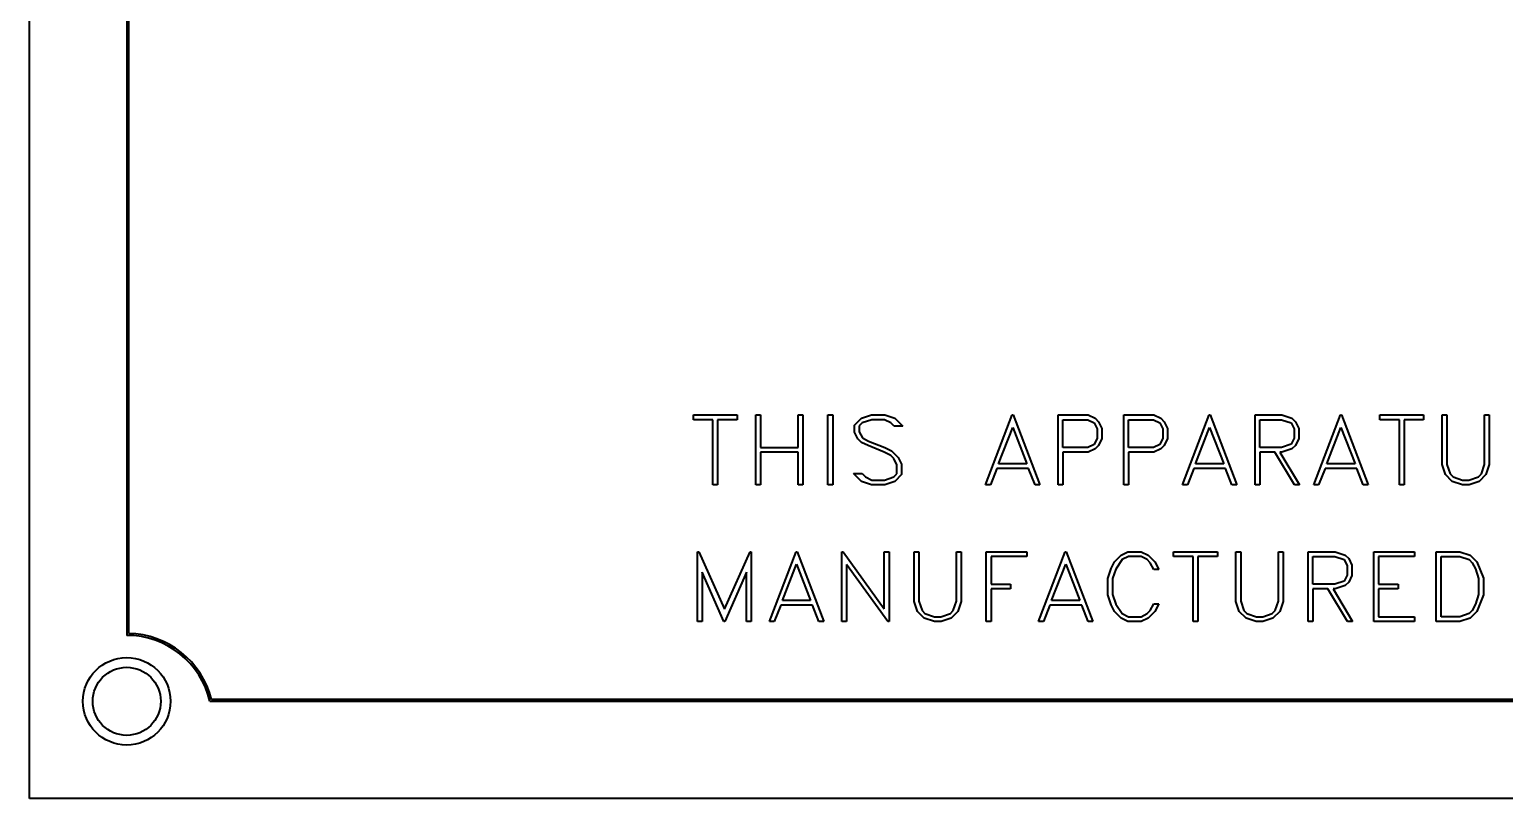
# Model space of a CAD drawing. Header units: millimetres. Extents: x 0 to 5945, y 0 to 4205.
# Drawn here: x 1763.9 to 1839.7, y 1300.4 to 1340 of the extents above; entities that cross this region are included whole.
import ezdxf

# ---------------------------------------------------------------- set-up
doc = ezdxf.new("R2010")
doc.units = ezdxf.units.MM
doc.header["$LTSCALE"] = 5
doc.layers.add('가시적인 것(ISO)', color=3, linetype='Continuous', lineweight=40)

msp = doc.modelspace()

# ---------------------------------------------------------------- linework, layer by layer
at = {"layer": '가시적인 것(ISO)'}
for p, q in [((1763.876, 1300.394), (1763.876, 1420.394)), ((1768.876, 1411.999), (1768.876, 1308.789)), ((1768.976, 1308.888), (1768.976, 1411.901)), ((1798.014, 1320.127), (1800.263, 1320.127)), ((1798.014, 1319.883), (1798.014, 1320.127)), ((1799.017, 1319.883), (1798.014, 1319.883)), ((1799.017, 1316.534), (1799.017, 1319.883)), ((1800.263, 1319.883), (1799.261, 1319.883)), ((1799.261, 1319.883), (1799.261, 1316.534)), ((1800.263, 1320.127), (1800.263, 1319.883)), ((1801.219, 1320.127), (1801.463, 1320.127)), ((1801.219, 1316.534), (1801.219, 1320.127)), ((1801.463, 1320.127), (1801.463, 1318.453)), ((1803.398, 1320.127), (1803.642, 1320.127)), ((1803.398, 1318.453), (1803.398, 1320.127)), ((1803.642, 1320.127), (1803.642, 1316.534)), ((1804.932, 1320.127), (1805.176, 1320.127)), ((1804.932, 1316.534), (1804.932, 1320.127)), ((1805.176, 1320.127), (1805.176, 1316.534)), ((1806.302, 1319.602), (1806.656, 1319.953)), ((1806.693, 1319.719), (1806.543, 1319.569)), ((1806.656, 1319.953), (1807.171, 1320.127)), ((1807.181, 1319.883), (1806.693, 1319.719)), ((1807.171, 1320.127), (1807.853, 1320.127)), ((1807.836, 1319.883), (1807.181, 1319.883)), ((1808.157, 1319.719), (1807.836, 1319.883)), ((1807.853, 1320.127), (1808.367, 1319.953)), ((1808.334, 1319.545), (1808.157, 1319.719)), ((1808.367, 1319.953), (1808.775, 1319.545)), ((1813.036, 1316.534), (1814.409, 1320.127)), ((1814.409, 1320.127), (1814.459, 1320.127)), ((1814.459, 1320.127), (1815.83, 1316.534)), ((1816.765, 1320.127), (1818.319, 1320.127)), ((1816.765, 1316.534), (1816.765, 1320.127)), ((1817.009, 1319.883), (1818.299, 1319.883)), ((1817.009, 1318.453), (1817.009, 1319.883)), ((1818.299, 1319.883), (1818.617, 1319.726)), ((1818.319, 1320.127), (1818.67, 1319.953)), ((1818.617, 1319.726), (1818.774, 1319.408)), ((1818.67, 1319.953), (1818.847, 1319.779)), ((1818.847, 1319.779), (1819.018, 1319.428)), ((1820.141, 1320.127), (1821.695, 1320.127)), ((1820.141, 1316.534), (1820.141, 1320.127)), ((1820.385, 1319.883), (1821.674, 1319.883)), ((1820.385, 1318.453), (1820.385, 1319.883)), ((1821.674, 1319.883), (1821.992, 1319.726)), ((1821.695, 1320.127), (1822.045, 1319.953)), ((1821.992, 1319.726), (1822.149, 1319.408)), ((1822.045, 1319.953), (1822.223, 1319.779)), ((1822.223, 1319.779), (1822.393, 1319.428)), ((1823.162, 1316.534), (1824.535, 1320.127)), ((1824.535, 1320.127), (1824.585, 1320.127)), ((1824.585, 1320.127), (1825.955, 1316.534)), ((1826.891, 1320.127), (1828.275, 1320.127)), ((1826.891, 1316.534), (1826.891, 1320.127)), ((1827.135, 1319.883), (1828.261, 1319.883)), ((1827.135, 1318.453), (1827.135, 1319.883)), ((1828.261, 1319.883), (1828.742, 1319.719)), ((1828.275, 1320.127), (1828.789, 1319.953)), ((1828.742, 1319.719), (1828.9, 1319.408)), ((1828.789, 1319.953), (1828.973, 1319.779)), ((1828.973, 1319.779), (1829.143, 1319.428)), ((1829.912, 1316.534), (1831.286, 1320.127)), ((1831.286, 1320.127), (1831.336, 1320.127)), ((1831.336, 1320.127), (1832.706, 1316.534)), ((1833.311, 1320.127), (1835.56, 1320.127)), ((1833.311, 1319.883), (1833.311, 1320.127)), ((1834.313, 1319.883), (1833.311, 1319.883)), ((1834.313, 1316.534), (1834.313, 1319.883)), ((1835.56, 1319.883), (1834.557, 1319.883)), ((1834.557, 1319.883), (1834.557, 1316.534)), ((1835.56, 1320.127), (1835.56, 1319.883)), ((1836.516, 1320.127), (1836.76, 1320.127)), ((1836.516, 1317.57), (1836.516, 1320.127)), ((1836.76, 1320.127), (1836.76, 1317.584)), ((1838.694, 1320.127), (1838.938, 1320.127)), ((1838.694, 1317.584), (1838.694, 1320.127)), ((1838.938, 1320.127), (1838.938, 1317.57)), ((1806.302, 1319.241), (1806.302, 1319.602)), ((1806.476, 1318.894), (1806.302, 1319.241)), ((1806.543, 1319.569), (1806.543, 1319.258)), ((1806.543, 1319.258), (1806.703, 1318.944)), ((1806.703, 1318.944), (1807.024, 1318.783)), ((1808.775, 1319.545), (1808.334, 1319.545)), ((1813.708, 1317.614), (1814.433, 1319.479)), ((1814.433, 1319.479), (1815.158, 1317.614)), ((1818.774, 1318.927), (1818.617, 1318.61)), ((1818.774, 1319.408), (1818.774, 1318.927)), ((1819.018, 1319.428), (1819.018, 1318.907)), ((1822.149, 1318.927), (1821.992, 1318.61)), ((1822.149, 1319.408), (1822.149, 1318.927)), ((1822.393, 1319.428), (1822.393, 1318.907)), ((1823.833, 1317.614), (1824.558, 1319.479)), ((1824.558, 1319.479), (1825.284, 1317.614)), ((1828.9, 1318.927), (1828.742, 1318.616)), ((1828.9, 1319.408), (1828.9, 1318.927)), ((1829.143, 1319.428), (1829.143, 1318.907)), ((1830.584, 1317.614), (1831.309, 1319.479)), ((1831.309, 1319.479), (1832.034, 1317.614)), ((1801.463, 1318.453), (1803.398, 1318.453)), ((1801.463, 1318.209), (1801.463, 1316.534)), ((1803.398, 1318.209), (1801.463, 1318.209)), ((1803.398, 1316.534), (1803.398, 1318.209)), ((1806.653, 1318.717), (1806.476, 1318.894)), ((1806.994, 1318.55), (1806.653, 1318.717)), ((1807.826, 1318.215), (1806.994, 1318.55)), ((1807.024, 1318.783), (1807.863, 1318.446)), ((1808.157, 1318.045), (1807.826, 1318.215)), ((1807.863, 1318.446), (1808.204, 1318.282)), ((1808.204, 1318.282), (1808.551, 1317.935)), ((1818.299, 1318.453), (1817.009, 1318.453)), ((1817.009, 1318.209), (1817.009, 1316.534)), ((1818.319, 1318.209), (1817.009, 1318.209)), ((1818.617, 1318.61), (1818.299, 1318.453)), ((1818.67, 1318.382), (1818.319, 1318.209)), ((1818.847, 1318.556), (1818.67, 1318.382)), ((1819.018, 1318.907), (1818.847, 1318.556)), ((1821.674, 1318.453), (1820.385, 1318.453)), ((1820.385, 1318.209), (1820.385, 1316.534)), ((1821.695, 1318.209), (1820.385, 1318.209)), ((1821.992, 1318.61), (1821.674, 1318.453)), ((1822.045, 1318.382), (1821.695, 1318.209)), ((1822.223, 1318.556), (1822.045, 1318.382)), ((1822.393, 1318.907), (1822.223, 1318.556)), ((1828.261, 1318.453), (1827.135, 1318.453)), ((1827.135, 1318.209), (1827.135, 1316.534)), ((1827.91, 1318.209), (1827.135, 1318.209)), ((1828.916, 1316.534), (1827.91, 1318.209)), ((1828.171, 1318.209), (1829.174, 1316.534)), ((1828.275, 1318.209), (1828.171, 1318.209)), ((1828.742, 1318.616), (1828.261, 1318.453)), ((1828.789, 1318.382), (1828.275, 1318.209)), ((1828.973, 1318.556), (1828.789, 1318.382)), ((1829.143, 1318.907), (1828.973, 1318.556)), ((1808.314, 1317.891), (1808.157, 1318.045)), ((1808.478, 1317.567), (1808.314, 1317.891)), ((1808.478, 1317.092), (1808.478, 1317.567)), ((1808.551, 1317.935), (1808.722, 1317.587)), ((1808.722, 1317.587), (1808.722, 1317.059)), ((1815.158, 1317.614), (1813.708, 1317.614)), ((1825.284, 1317.614), (1823.833, 1317.614)), ((1832.034, 1317.614), (1830.584, 1317.614)), ((1836.686, 1317.056), (1836.516, 1317.57)), ((1836.76, 1317.584), (1836.923, 1317.096)), ((1838.531, 1317.096), (1838.694, 1317.584)), ((1838.938, 1317.57), (1838.765, 1317.056)), ((1806.249, 1317.116), (1806.69, 1317.116)), ((1806.656, 1316.708), (1806.249, 1317.116)), ((1807.171, 1316.534), (1806.656, 1316.708)), ((1806.69, 1317.116), (1806.867, 1316.942)), ((1806.867, 1316.942), (1807.188, 1316.778)), ((1807.188, 1316.778), (1807.839, 1316.778)), ((1807.839, 1316.778), (1808.327, 1316.942)), ((1808.367, 1316.708), (1807.853, 1316.534)), ((1808.327, 1316.942), (1808.478, 1317.092)), ((1808.722, 1317.059), (1808.367, 1316.708)), ((1813.617, 1317.37), (1813.286, 1316.534)), ((1815.251, 1317.37), (1813.617, 1317.37)), ((1815.582, 1316.534), (1815.251, 1317.37)), ((1823.743, 1317.37), (1823.412, 1316.534)), ((1825.377, 1317.37), (1823.743, 1317.37)), ((1825.708, 1316.534), (1825.377, 1317.37)), ((1830.494, 1317.37), (1830.163, 1316.534)), ((1832.128, 1317.37), (1830.494, 1317.37)), ((1832.459, 1316.534), (1832.128, 1317.37)), ((1837.037, 1316.708), (1836.686, 1317.056)), ((1836.923, 1317.096), (1837.074, 1316.942)), ((1837.555, 1316.534), (1837.037, 1316.708)), ((1837.074, 1316.942), (1837.565, 1316.778)), ((1837.565, 1316.778), (1837.889, 1316.778)), ((1837.889, 1316.778), (1838.377, 1316.942)), ((1838.417, 1316.708), (1837.899, 1316.534)), ((1838.377, 1316.942), (1838.531, 1317.096)), ((1838.765, 1317.056), (1838.417, 1316.708)), ((1799.261, 1316.534), (1799.017, 1316.534)), ((1801.463, 1316.534), (1801.219, 1316.534)), ((1803.642, 1316.534), (1803.398, 1316.534)), ((1805.176, 1316.534), (1804.932, 1316.534)), ((1807.853, 1316.534), (1807.171, 1316.534)), ((1813.286, 1316.534), (1813.036, 1316.534)), ((1815.83, 1316.534), (1815.582, 1316.534)), ((1817.009, 1316.534), (1816.765, 1316.534)), ((1820.385, 1316.534), (1820.141, 1316.534)), ((1823.412, 1316.534), (1823.162, 1316.534)), ((1825.955, 1316.534), (1825.708, 1316.534)), ((1827.135, 1316.534), (1826.891, 1316.534)), ((1829.174, 1316.534), (1828.916, 1316.534)), ((1830.163, 1316.534), (1829.912, 1316.534)), ((1832.706, 1316.534), (1832.459, 1316.534)), ((1834.557, 1316.534), (1834.313, 1316.534)), ((1837.899, 1316.534), (1837.555, 1316.534)), ((1798.228, 1313.092), (1798.288, 1313.092)), ((1798.228, 1309.499), (1798.228, 1313.092)), ((1798.288, 1313.092), (1799.608, 1310.134)), ((1799.608, 1310.134), (1800.925, 1313.092)), ((1800.925, 1313.092), (1800.985, 1313.092)), ((1800.985, 1313.092), (1800.985, 1309.499)), ((1801.921, 1309.499), (1803.294, 1313.092)), ((1803.294, 1313.092), (1803.345, 1313.092)), ((1803.345, 1313.092), (1804.715, 1309.499)), ((1805.65, 1313.092), (1805.707, 1313.092)), ((1805.65, 1309.499), (1805.65, 1313.092)), ((1805.707, 1313.092), (1807.829, 1310.161)), ((1807.829, 1313.092), (1808.073, 1313.092)), ((1807.829, 1310.161), (1807.829, 1313.092)), ((1808.073, 1313.092), (1808.073, 1309.499)), ((1809.363, 1313.092), (1809.607, 1313.092)), ((1809.363, 1310.535), (1809.363, 1313.092)), ((1809.607, 1313.092), (1809.607, 1310.549)), ((1811.542, 1313.092), (1811.786, 1313.092)), ((1811.542, 1310.549), (1811.542, 1313.092)), ((1811.786, 1313.092), (1811.786, 1310.535)), ((1813.076, 1313.092), (1815.161, 1313.092)), ((1813.076, 1309.499), (1813.076, 1313.092)), ((1815.161, 1312.848), (1813.32, 1312.848)), ((1813.32, 1312.848), (1813.32, 1311.418)), ((1815.161, 1313.092), (1815.161, 1312.848)), ((1815.763, 1309.499), (1817.136, 1313.092)), ((1817.136, 1313.092), (1817.186, 1313.092)), ((1817.186, 1313.092), (1818.557, 1309.499)), ((1819.666, 1312.577), (1820.01, 1312.918)), ((1820.01, 1312.918), (1820.358, 1313.092)), ((1820.378, 1312.848), (1820.057, 1312.691)), ((1820.358, 1313.092), (1821.046, 1313.092)), ((1821.03, 1312.848), (1820.378, 1312.848)), ((1821.347, 1312.684), (1821.03, 1312.848)), ((1821.046, 1313.092), (1821.397, 1312.918)), ((1821.397, 1312.918), (1821.741, 1312.574)), ((1822.707, 1313.092), (1824.956, 1313.092)), ((1822.707, 1312.848), (1822.707, 1313.092)), ((1823.71, 1312.848), (1822.707, 1312.848)), ((1823.71, 1309.499), (1823.71, 1312.848)), ((1824.956, 1312.848), (1823.954, 1312.848)), ((1823.954, 1312.848), (1823.954, 1309.499)), ((1824.956, 1313.092), (1824.956, 1312.848)), ((1825.912, 1313.092), (1826.156, 1313.092)), ((1825.912, 1310.535), (1825.912, 1313.092)), ((1826.156, 1313.092), (1826.156, 1310.549)), ((1828.091, 1313.092), (1828.335, 1313.092)), ((1828.091, 1310.549), (1828.091, 1313.092)), ((1828.335, 1313.092), (1828.335, 1310.535)), ((1829.625, 1313.092), (1831.008, 1313.092)), ((1829.625, 1309.499), (1829.625, 1313.092)), ((1829.869, 1312.848), (1830.995, 1312.848)), ((1829.869, 1311.418), (1829.869, 1312.848)), ((1830.995, 1312.848), (1831.476, 1312.684)), ((1831.008, 1313.092), (1831.523, 1312.918)), ((1831.523, 1312.918), (1831.707, 1312.744)), ((1833, 1313.092), (1835.085, 1313.092)), ((1833, 1309.499), (1833, 1313.092)), ((1833.244, 1312.848), (1833.244, 1311.418)), ((1835.085, 1312.848), (1833.244, 1312.848)), ((1835.085, 1313.092), (1835.085, 1312.848)), ((1836.212, 1313.092), (1837.428, 1313.092)), ((1836.212, 1309.499), (1836.212, 1313.092)), ((1836.455, 1312.848), (1837.418, 1312.848)), ((1836.455, 1309.743), (1836.455, 1312.848)), ((1837.418, 1312.848), (1837.906, 1312.684)), ((1837.428, 1313.092), (1837.946, 1312.918)), ((1837.946, 1312.918), (1838.297, 1312.571)), ((1802.593, 1310.579), (1803.318, 1312.444)), ((1803.318, 1312.444), (1804.043, 1310.579)), ((1805.894, 1312.43), (1805.894, 1309.499)), ((1808.016, 1309.499), (1805.894, 1312.43)), ((1816.435, 1310.579), (1817.16, 1312.444)), ((1817.16, 1312.444), (1817.885, 1310.579)), ((1819.325, 1311.718), (1819.499, 1312.23)), ((1819.499, 1312.23), (1819.666, 1312.577)), ((1819.733, 1312.196), (1819.569, 1311.708)), ((1820.057, 1312.691), (1819.733, 1312.196)), ((1821.507, 1312.527), (1821.347, 1312.684)), ((1821.685, 1312.176), (1821.507, 1312.527)), ((1821.939, 1312.176), (1821.685, 1312.176)), ((1821.741, 1312.574), (1821.939, 1312.176)), ((1831.476, 1312.684), (1831.633, 1312.373)), ((1831.633, 1312.373), (1831.633, 1311.892)), ((1831.707, 1312.744), (1831.877, 1312.393)), ((1831.877, 1312.393), (1831.877, 1311.872)), ((1837.906, 1312.684), (1838.06, 1312.527)), ((1838.06, 1312.527), (1838.227, 1312.203)), ((1838.227, 1312.203), (1838.39, 1311.708)), ((1838.297, 1312.571), (1838.634, 1311.722)), ((1798.472, 1312.032), (1798.472, 1309.499)), ((1799.582, 1309.499), (1798.472, 1312.032)), ((1800.741, 1312.032), (1799.632, 1309.499)), ((1800.741, 1309.499), (1800.741, 1312.032)), ((1813.32, 1311.418), (1814.322, 1311.418)), ((1814.322, 1311.418), (1814.322, 1311.174)), ((1819.325, 1310.873), (1819.325, 1311.718)), ((1819.569, 1311.708), (1819.569, 1310.883)), ((1830.995, 1311.418), (1829.869, 1311.418)), ((1831.476, 1311.581), (1830.995, 1311.418)), ((1831.523, 1311.347), (1831.008, 1311.174)), ((1831.633, 1311.892), (1831.476, 1311.581)), ((1831.707, 1311.521), (1831.523, 1311.347)), ((1831.877, 1311.872), (1831.707, 1311.521)), ((1833.244, 1311.418), (1834.247, 1311.418)), ((1834.247, 1311.418), (1834.247, 1311.174)), ((1838.39, 1311.708), (1838.39, 1310.883)), ((1838.634, 1311.722), (1838.634, 1310.87)), ((1804.043, 1310.579), (1802.593, 1310.579)), ((1813.32, 1311.174), (1813.32, 1309.499)), ((1814.322, 1311.174), (1813.32, 1311.174)), ((1817.885, 1310.579), (1816.435, 1310.579)), ((1819.499, 1310.362), (1819.325, 1310.873)), ((1819.569, 1310.883), (1819.733, 1310.395)), ((1829.869, 1311.174), (1829.869, 1309.499)), ((1830.644, 1311.174), (1829.869, 1311.174)), ((1831.65, 1309.499), (1830.644, 1311.174)), ((1830.905, 1311.174), (1831.907, 1309.499)), ((1831.008, 1311.174), (1830.905, 1311.174)), ((1833.244, 1311.174), (1833.244, 1309.743)), ((1834.247, 1311.174), (1833.244, 1311.174)), ((1838.39, 1310.883), (1838.227, 1310.388)), ((1838.634, 1310.87), (1838.297, 1310.021)), ((1802.502, 1310.335), (1802.172, 1309.499)), ((1804.137, 1310.335), (1802.502, 1310.335)), ((1804.467, 1309.499), (1804.137, 1310.335)), ((1809.534, 1310.021), (1809.363, 1310.535)), ((1809.885, 1309.673), (1809.534, 1310.021)), ((1809.607, 1310.549), (1809.771, 1310.061)), ((1809.771, 1310.061), (1809.921, 1309.907)), ((1809.921, 1309.907), (1810.413, 1309.743)), ((1810.737, 1309.743), (1811.225, 1309.907)), ((1811.225, 1309.907), (1811.378, 1310.061)), ((1811.612, 1310.021), (1811.265, 1309.673)), ((1811.378, 1310.061), (1811.542, 1310.549)), ((1811.786, 1310.535), (1811.612, 1310.021)), ((1816.344, 1310.335), (1816.013, 1309.499)), ((1817.978, 1310.335), (1816.344, 1310.335)), ((1818.309, 1309.499), (1817.978, 1310.335)), ((1819.666, 1310.014), (1819.499, 1310.362)), ((1820.01, 1309.673), (1819.666, 1310.014)), ((1819.733, 1310.395), (1820.057, 1309.904)), ((1820.057, 1309.904), (1820.378, 1309.743)), ((1821.03, 1309.743), (1821.347, 1309.907)), ((1821.347, 1309.907), (1821.507, 1310.064)), ((1821.741, 1310.017), (1821.397, 1309.673)), ((1821.507, 1310.064), (1821.685, 1310.415)), ((1821.685, 1310.415), (1821.939, 1310.415)), ((1821.939, 1310.415), (1821.741, 1310.017)), ((1826.082, 1310.021), (1825.912, 1310.535)), ((1826.433, 1309.673), (1826.082, 1310.021)), ((1826.156, 1310.549), (1826.32, 1310.061)), ((1826.32, 1310.061), (1826.47, 1309.907)), ((1826.47, 1309.907), (1826.961, 1309.743)), ((1827.285, 1309.743), (1827.773, 1309.907)), ((1827.773, 1309.907), (1827.927, 1310.061)), ((1828.161, 1310.021), (1827.813, 1309.673)), ((1827.927, 1310.061), (1828.091, 1310.549)), ((1828.335, 1310.535), (1828.161, 1310.021)), ((1837.906, 1309.907), (1837.418, 1309.743)), ((1838.06, 1310.064), (1837.906, 1309.907)), ((1838.297, 1310.021), (1837.946, 1309.673)), ((1838.227, 1310.388), (1838.06, 1310.064)), ((1798.472, 1309.499), (1798.228, 1309.499)), ((1799.632, 1309.499), (1799.582, 1309.499)), ((1800.985, 1309.499), (1800.741, 1309.499)), ((1802.172, 1309.499), (1801.921, 1309.499)), ((1804.715, 1309.499), (1804.467, 1309.499)), ((1805.894, 1309.499), (1805.65, 1309.499)), ((1808.073, 1309.499), (1808.016, 1309.499)), ((1810.403, 1309.499), (1809.885, 1309.673)), ((1810.747, 1309.499), (1810.403, 1309.499)), ((1810.413, 1309.743), (1810.737, 1309.743)), ((1811.265, 1309.673), (1810.747, 1309.499)), ((1813.32, 1309.499), (1813.076, 1309.499)), ((1816.013, 1309.499), (1815.763, 1309.499)), ((1818.557, 1309.499), (1818.309, 1309.499)), ((1820.358, 1309.499), (1820.01, 1309.673)), ((1821.046, 1309.499), (1820.358, 1309.499)), ((1820.378, 1309.743), (1821.03, 1309.743)), ((1821.397, 1309.673), (1821.046, 1309.499)), ((1823.954, 1309.499), (1823.71, 1309.499)), ((1826.951, 1309.499), (1826.433, 1309.673)), ((1827.296, 1309.499), (1826.951, 1309.499)), ((1826.961, 1309.743), (1827.285, 1309.743)), ((1827.813, 1309.673), (1827.296, 1309.499)), ((1829.869, 1309.499), (1829.625, 1309.499)), ((1831.907, 1309.499), (1831.65, 1309.499)), ((1835.085, 1309.499), (1833, 1309.499)), ((1833.244, 1309.743), (1835.085, 1309.743)), ((1835.085, 1309.743), (1835.085, 1309.499)), ((1837.428, 1309.499), (1836.212, 1309.499)), ((1837.418, 1309.743), (1836.455, 1309.743)), ((1837.946, 1309.673), (1837.428, 1309.499)), ((1773.156, 1305.394), (1914.868, 1305.394)), ((1914.79, 1305.494), (1773.235, 1305.494)), ((1923.876, 1300.394), (1763.876, 1300.394))]:
    msp.add_line(p, q, dxfattribs=at)
for radius in [2.25, 1.75]:
    msp.add_circle((1768.876, 1305.394), radius, dxfattribs=at)
for radius, start, end in [(4.395, 13.15164, 90), (4.495, 14.16493, 88.72525)]:
    msp.add_arc((1768.876, 1304.394), radius, start, end, dxfattribs=at)

doc.saveas('drawing.dxf')
